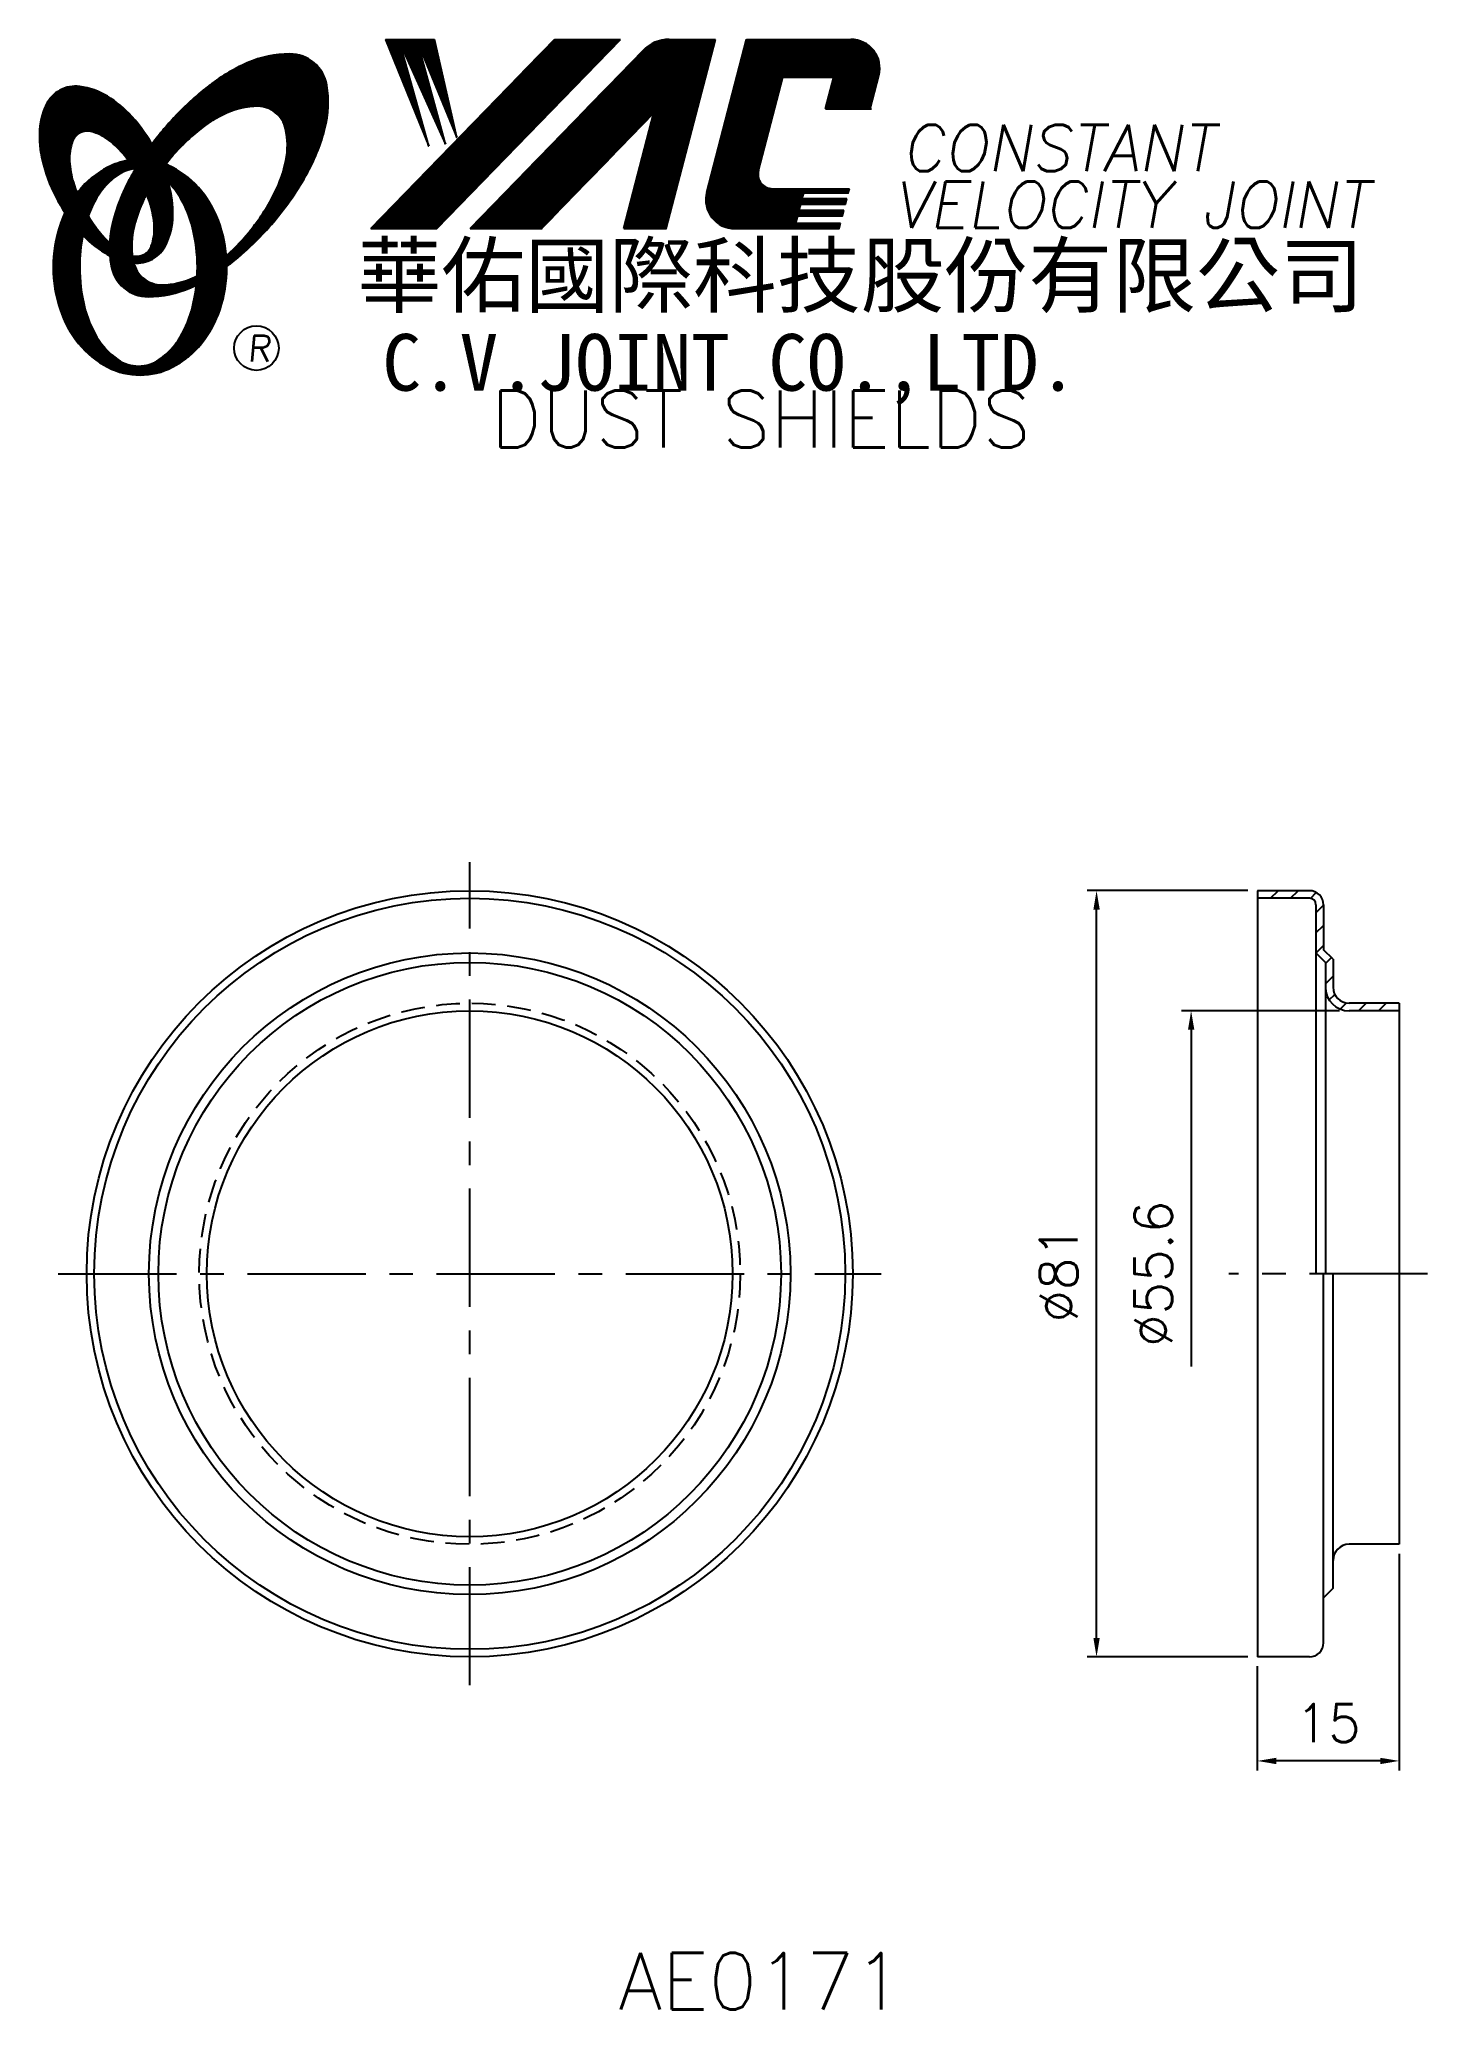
# Model space of a CAD drawing. Extents: x 624 to 771, y 255 to 463.
import ezdxf
from ezdxf.enums import TextEntityAlignment as Align

# ---------------------------------------------------------------- set-up
doc = ezdxf.new("R2010")
doc.units = 0
doc.header["$LTSCALE"] = 10
doc.header["$MEASUREMENT"] = 0
doc.linetypes.add('CENTER', pattern=[2, 1.25, -0.25, 0.25, -0.25])
doc.linetypes.add('HIDDEN', pattern=[0.375, 0.25, -0.125])
doc.layers.get('0').update_dxf_attribs({"linetype": 'CONTINUOUS'})
doc.layers.get('DEFPOINTS').update_dxf_attribs({"linetype": 'CONTINUOUS'})
doc.layers.add('4', color=7, linetype='CONTINUOUS')
doc.styles.add('CHINA', font='KAIU.TTF')
doc.styles.add('ITALICC', font='simplex.shx')
doc.dimstyles.new('STANDARD$0', dxfattribs={"dimtxt": 4, "dimasz": 2, "dimexe": 1, "dimexo": 1, "dimgap": 2, "dimtad": 1, "dimdec": 4, "dimzin": 10, "dimtxsty": 'ITALICC', "dimcen": 2, "dimclrd": 5, "dimclre": 5, "dimclrt": 18, "dimaunit": 1, "dimazin": 3, "dimtp": 0.1, "dimtfac": 0.7, "dimtdec": 4, "dimtmove": 0, "dimatfit": 3, "dimtolj": 1, "dimtzin": 10})
pattern_1 = [(45, (525.181718, 255.400366), (-0.00883883476, 0.00883883476), [])]
pattern_2 = [(45, (693.772264, 219.095957), (-0.00727476112, 0.00727476112), [])]

# ---------------------------------------------------------------- blocks, each defined once
blk = doc.blocks.new('*D4')
at = {"color": 5, "linetype": 'BYBLOCK'}
for p, q in [((761.69, 360.14), (744.99, 360.14)), ((745.99, 358.14), (745.99, 322.53))]:
    blk.add_line(p, q, dxfattribs=at)
blk.add_solid([(745.66, 358.14), (746.33, 358.14), (745.99, 360.14)], dxfattribs=at)
at = {"layer": 'DEFPOINTS', "color": 0, "linetype": 'BYBLOCK'}
for p in [(745.99, 360.14), (762.69, 360.14), (752.99, 304.54)]:
    blk.add_point(p, dxfattribs=at)
at = {"color": 18, "linetype": 'BYBLOCK', "insert": (741.99, 332.34), "char_height": 4, "attachment_point": 5, "rotation": 90, "style": 'ITALICC'}
blk.add_mtext('\\A1;∅55.6', dxfattribs=at)
blk = doc.blocks.new('*D5')
at = {"color": 5, "linetype": 'BYBLOCK'}
for p, q in [((751.99, 372.84), (734.99, 372.84)), ((735.99, 293.84), (735.99, 370.84)), ((751.99, 291.84), (734.99, 291.84))]:
    blk.add_line(p, q, dxfattribs=at)
for points in [[(735.66, 370.84), (736.33, 370.84), (735.99, 372.84)], [(735.66, 293.84), (736.33, 293.84), (735.99, 291.84)]]:
    blk.add_solid(points, dxfattribs=at)
at = {"layer": 'DEFPOINTS', "color": 0, "linetype": 'BYBLOCK'}
for p in [(735.99, 372.84), (752.99, 372.84), (752.99, 291.84)]:
    blk.add_point(p, dxfattribs=at)
at = {"color": 18, "linetype": 'BYBLOCK', "insert": (731.99, 332.34), "char_height": 4, "attachment_point": 5, "rotation": 90, "style": 'ITALICC'}
blk.add_mtext('\\A1;∅81', dxfattribs=at)
blk = doc.blocks.new('*D6')
at = {"color": 5, "linetype": 'BYBLOCK'}
for p, q in [((767.99, 302.74), (767.99, 279.84)), ((752.99, 290.84), (752.99, 279.84)), ((765.99, 280.84), (754.99, 280.84))]:
    blk.add_line(p, q, dxfattribs=at)
for points in [[(754.99, 281.17), (754.99, 280.5), (752.99, 280.84)], [(765.99, 281.17), (765.99, 280.5), (767.99, 280.84)]]:
    blk.add_solid(points, dxfattribs=at)
at = {"layer": 'DEFPOINTS', "color": 0, "linetype": 'BYBLOCK'}
for p in [(767.99, 303.74), (752.99, 291.84), (752.99, 280.84)]:
    blk.add_point(p, dxfattribs=at)
at = {"color": 18, "linetype": 'BYBLOCK', "insert": (760.49, 284.84), "char_height": 4, "attachment_point": 5, "style": 'ITALICC'}
blk.add_mtext('\\A1;15', dxfattribs=at)

msp = doc.modelspace()

# ---------------------------------------------------------------- hatches: boundary and pattern name
at = {"layer": '4', "linetype": 'CONTINUOUS'}
h = msp.add_hatch(dxfattribs=at)
h.set_pattern_fill('ANSI31', color=5, scale=0.1, style=0)
h.set_pattern_definition(pattern_1)
h.paths.add_polyline_path([(685.64042, 462.83135), (678.68312, 462.83135), (659.26651, 442.82759), (666.22382, 442.82759)])
h.paths.add_polyline_path([(689.18731, 455.06578), (686.00694, 442.82759), (690.48793, 442.82759), (695.68636, 462.83135), (690.78963, 462.83135, 0.202785967), (688.05556, 461.67493), (669.76143, 442.82759), (677.30834, 442.82759)])
h.paths.add_polyline_path([(702.81442, 458.83293), (708.20814, 458.83293), (707.33912, 455.48892), (712.05594, 455.48892), (712.97266, 459.01648, 0.490800957), (710.02246, 462.83135), (698.98814, 462.83135), (694.78109, 446.64246, 0.490800957), (697.73129, 442.82759), (708.76561, 442.82759), (708.92005, 443.4219), (704.20323, 443.4219), (704.3966, 444.16599), (709.11342, 444.16599), (709.27198, 444.77612), (704.55516, 444.77612), (704.7164, 445.39659), (709.43322, 445.39659), (709.5894, 445.99758), (704.87258, 445.99758), (705.02938, 446.60096), (709.7462, 446.60096), (709.86294, 447.05016), (701.72319, 447.05016, -0.490800957), (700.24809, 448.95759)])
h = msp.add_hatch(dxfattribs=at)
h.set_pattern_fill('ANSI31', color=1, scale=0.1, style=0)
h.set_pattern_definition(pattern_1)
h.paths.add_polyline_path([(665.99849, 462.83135), (660.82116, 462.83135), (665.39192, 451.52761), (662.32599, 462.48559), (667.16072, 451.76327), (664.21271, 462.48559), (668.33993, 452.47024)])
h = msp.add_hatch(dxfattribs=at)
h.set_pattern_fill('ANSI31', color=5, scale=0.082305, style=0)
h.set_pattern_definition([(45, (525.181718, 255.400366), (-0.00727476112, 0.00727476112), [])])
h.paths.add_polyline_path([(647.21719, 455.76887, -0.172879177), (649.15866, 455.1103, -0.172879177), (650.24596, 453.37225, -0.104527385), (650.27373, 450.04406, -0.065680101), (649.1042, 446.64211, -0.051823203), (646.66379, 442.79972, -0.044272532), (643.98882, 439.97338, -0.020203161), (644.0424, 438.83546, 0.006517006), (644.44695, 439.14754, 0.049863361), (649.00037, 443.5606, 0.049863361), (652.59001, 448.78777, 0.063682799), (654.41105, 453.41511, 0.103597411), (654.60035, 457.99908, 0.177892575), (653.25175, 460.36936, 0.177892575), (650.68936, 461.30269, 0.103597411), (646.20156, 460.34964, 0.063682799), (641.94381, 457.78057, 0.049863361), (637.39039, 453.36751, 0.016070017), (636.11969, 451.7612, -0.007061632), (636.36697, 451.32416, -0.031648676), (637.31956, 449.28759, -0.008069351), (637.75147, 449.8519, -0.051823203), (640.92984, 453.11035, -0.065680101), (643.97177, 455.03071, -0.104527385)])
h.paths.add_polyline_path([(634.14152, 442.60755, -0.065680101), (635.31105, 446.00951, -0.006063428), (635.55499, 446.48452, 0.027613469), (634.82816, 448.07259, 0.017011252), (634.29474, 449.00757, 0.007829282), (633.80075, 448.14034, 0.063682799), (631.97971, 443.513, 0.103597411), (631.79041, 438.92902, 0.177892575), (633.13902, 436.55875, 0.177892575), (635.70141, 435.62542, 0.103597411), (640.18921, 436.57847, 0.008811776), (640.81617, 436.86854, 0.013922709), (640.8935, 437.83835, -0.009086703), (640.44348, 437.62091, -0.104527385), (637.19806, 436.88274, -0.172879177), (635.25659, 437.54131, -0.172879177), (634.1693, 439.27936, -0.104527385)])
h = msp.add_hatch(dxfattribs=at)
h.set_pattern_fill('ANSI31', color=3, scale=0.082305, style=0)
h.set_pattern_definition(pattern_2)
h.paths.add_polyline_path([(631.42068, 456.81971, 0.106488277), (628.47881, 457.85828, 0.158297415), (626.38861, 457.46324, 0.158297415), (624.92927, 455.91555, 0.106488277), (624.21846, 452.87778, 0.071723199), (624.63651, 449.56482, 0.058080454), (626.18149, 445.74944, 0.058080454), (628.56254, 442.39164, 0.071723199), (631.12778, 440.25389, 0.020895977), (631.66796, 439.9519, -0.030777155), (631.65206, 441.32812, -0.042059526), (630.5557, 442.49088, -0.04691039), (628.93654, 444.97203, -0.04691039), (627.80826, 447.71152, -0.060581117), (627.40616, 449.97359, -0.10187153), (627.71778, 452.06179, -0.185892489), (628.49787, 452.95343, -0.185892489), (629.67451, 453.09155, -0.10187153), (631.57216, 452.16601, -0.060581117), (633.20899, 450.55374, -0.04691039), (634.82816, 448.07259, -0.04691039), (635.95644, 445.33311, -0.060581117), (636.35854, 443.07104, -0.10187153), (636.04692, 440.98284, -0.185892489), (635.26683, 440.0912, -0.185892489), (634.09018, 439.95308, -0.002013383), (634.04938, 439.9637, 0.021593804), (634.1693, 439.27936, 0.006477741), (634.1873, 439.20233, 0.14950097), (636.15986, 439.61036, 0.158297415), (637.61919, 441.15805, 0.106488277), (638.33, 444.19582, 0.071723199), (637.91196, 447.50878, 0.058080454), (636.36697, 451.32416, 0.058080454), (633.98593, 454.68195, 0.071723199)])
h = msp.add_hatch(dxfattribs=at)
h.set_pattern_fill('ANSI31', color=1, scale=0.082305, style=0)
h.set_pattern_definition(pattern_2)
h.paths.add_polyline_path([(632.51431, 448.49626, -0.120168026), (634.2061, 449.14965, 0.016865385), (633.60634, 450.03239, 0.076648372), (631.45011, 449.31347, 0.104809576), (628.36566, 446.80037, 0.005838257), (628.19872, 446.58817, 0.028089978), (628.93654, 444.97203, 0.014237292), (629.37867, 444.18699, -0.045767751), (630.30385, 446.12383, -0.106890197)])
h.paths.add_polyline_path([(628.48294, 438.74164, -0.048711043), (628.81304, 442.12198, -0.007865741), (628.56254, 442.39164, -0.037695478), (626.92666, 444.5104, 0.03042545), (626.40134, 443.20643, 0.080710289), (625.6759, 438.74164, 0.080710289), (626.40134, 434.27685, 0.089265679), (628.36566, 430.68291, 0.104809576), (631.45011, 428.16981, 0.11926607), (634.85931, 427.34487, 0.11926607), (638.2685, 428.16981, 0.104809576), (641.35295, 430.68291, 0.089265679), (643.31728, 434.27685, 0.080710289), (644.04271, 438.74164, 0.080710289), (643.31728, 443.20643, 0.089265679), (641.35295, 446.80037, 0.104809576), (638.2685, 449.31347, 0.025513357), (637.57526, 449.62622, 0.004818181), (637.31956, 449.28759, -0.023722145), (637.86078, 447.69084, -0.065307489), (639.09596, 446.12383, -0.073950765), (640.40841, 442.9261, -0.060532391), (640.91686, 438.74164, -0.060532391), (640.40841, 434.55718, -0.073950765), (639.09596, 431.35945, -0.106890197), (636.88549, 428.98702, -0.153118262), (634.6999, 428.30164, -0.153118262), (632.51431, 428.98702, -0.106890197), (630.30385, 431.35945, -0.073950765), (628.9914, 434.55718, -0.060532391)])
h = msp.add_hatch(dxfattribs=at)
h.set_pattern_fill('ANSI31', color=5, scale=12, style=0)
h.set_pattern_definition([(45, (-12.8656, -70.6444), (-1.0606602, 1.0606602), [])])
h.paths.add_polyline_path([(762.69487, 360.93726, -0.414213562), (760.99487, 362.63726), (760.99487, 365.58726), (759.99487, 366.58726), (759.99487, 371.33726, 0.414213562), (758.49487, 372.83726), (752.99487, 372.83726), (752.99487, 372.03726), (758.49487, 372.03726, -0.414213562), (759.19487, 371.33726), (759.19487, 366.25589), (760.19487, 365.25589), (760.19487, 362.63726, 0.414213562), (762.69487, 360.13726), (767.99487, 360.13726), (767.99487, 360.93726)])

# ---------------------------------------------------------------- linework, layer by layer
at = {"layer": '4', "color": 5, "linetype": 'CONTINUOUS'}
for p, q in [((659.26651, 442.82759), (678.68312, 462.83135)), ((666.22382, 442.82759), (685.64042, 462.83135)), ((678.68312, 462.83135), (685.64042, 462.83135)), ((690.48793, 442.82759), (695.68636, 462.83135)), ((690.78963, 462.83135), (695.68636, 462.83135)), ((694.78109, 446.64246), (698.98814, 462.83135)), ((698.98814, 462.83135), (710.02246, 462.83135)), ((669.76143, 442.82759), (688.05556, 461.67493)), ((700.24809, 448.95759), (702.81442, 458.83293)), ((702.81442, 458.83293), (708.20814, 458.83293)), ((707.33912, 455.48892), (708.20814, 458.83293)), ((712.05594, 455.48892), (712.97266, 459.01648)), ((677.30834, 442.82759), (689.18731, 455.06578)), ((686.00694, 442.82759), (689.18731, 455.06578)), ((707.33912, 455.48892), (712.20637, 455.48892)), ((701.72319, 447.05016), (709.86294, 447.05016)), ((704.87258, 445.99758), (705.02938, 446.60096)), ((704.87258, 445.99758), (709.5894, 445.99758)), ((705.02938, 446.60096), (709.7462, 446.60096)), ((709.43322, 445.39659), (709.5894, 445.99758)), ((709.7462, 446.60096), (709.86294, 447.05016)), ((704.20323, 443.4219), (704.3966, 444.16599)), ((704.3966, 444.16599), (709.11342, 444.16599)), ((704.55516, 444.77612), (704.7164, 445.39659)), ((704.55516, 444.77612), (709.27198, 444.77612)), ((704.7164, 445.39659), (709.43322, 445.39659)), ((709.11342, 444.16599), (709.27198, 444.77612)), ((659.26651, 442.82759), (666.22382, 442.82759)), ((669.76143, 442.82759), (677.30834, 442.82759)), ((686.00694, 442.82759), (690.48793, 442.82759)), ((697.73129, 442.82759), (708.76561, 442.82759)), ((704.20323, 443.4219), (708.92005, 443.4219)), ((708.76561, 442.82759), (708.92005, 443.4219))]:
    msp.add_line(p, q, dxfattribs=at)
at = {"layer": '4', "color": 1, "linetype": 'CONTINUOUS'}
for p, q in [((660.82116, 462.83135), (665.39192, 451.52761)), ((660.82116, 462.83135), (665.99849, 462.83135)), ((665.39192, 451.52761), (662.32599, 462.48559)), ((662.32599, 462.48559), (667.16072, 451.76327)), ((667.16072, 451.76327), (664.21271, 462.48559)), ((664.21271, 462.48559), (668.33993, 452.47024)), ((668.33993, 452.47024), (665.99849, 462.83135))]:
    msp.add_line(p, q, dxfattribs=at)
at = {"layer": '4', "color": 5, "linetype": 'CENTER'}
for p, q in [((669.71663, 288.83726), (669.71663, 375.83726)), ((626.21663, 332.33726), (713.21663, 332.33726)), ((770.99487, 332.33726), (749.99487, 332.33726))]:
    msp.add_line(p, q, dxfattribs=at)
at = {"layer": '4', "color": 7, "linetype": 'CONTINUOUS'}
for p, q in [((752.99487, 372.83726), (752.99487, 291.83726)), ((758.49487, 372.83726), (752.99487, 372.83726)), ((758.49487, 372.03726), (752.99487, 372.03726)), ((759.19487, 371.33726), (759.19487, 332.33726)), ((759.99487, 371.33726), (759.99487, 366.58726)), ((760.99487, 365.58726), (759.99487, 366.58726)), ((760.19487, 365.25589), (759.19487, 366.25589)), ((760.19487, 365.25589), (760.19487, 332.33726)), ((760.99487, 365.58726), (760.99487, 362.63726)), ((767.99487, 360.93726), (762.69487, 360.93726)), ((767.99487, 360.93726), (767.99487, 303.73726)), ((767.99487, 360.13726), (762.69487, 360.13726)), ((759.99487, 293.33726), (759.99487, 332.33726)), ((760.99487, 299.08726), (760.99487, 332.33726)), ((767.99487, 303.73726), (762.69487, 303.73726)), ((760.99487, 299.08726), (759.99487, 298.08726)), ((758.49487, 291.83726), (752.99487, 291.83726))]:
    msp.add_line(p, q, dxfattribs=at)
at = {"layer": '4', "color": 5, "linetype": 'CONTINUOUS'}
for points in [[(644.0424, 438.83546, 0.006517006), (644.44695, 439.14754, 0.049863361), (649.00037, 443.5606, 0.049863361), (652.59001, 448.78777, 0.063682799), (654.41105, 453.41511, 0.103597411), (654.60035, 457.99908, 0.177892575), (653.25175, 460.36936, 0.177892575), (650.68936, 461.30269, 0.103597411), (646.20156, 460.34964, 0.063682799), (641.94381, 457.78057, 0.049863361), (637.39039, 453.36751, 0.016070017), (636.11969, 451.7612)], [(643.98882, 439.97338, 0.044272532), (646.66379, 442.79972, 0.051823203), (649.1042, 446.64211, 0.065680101), (650.27373, 450.04406, 0.104527385), (650.24596, 453.37225, 0.172879177), (649.15866, 455.1103, 0.172879177), (647.21719, 455.76887, 0.104527385), (643.97177, 455.03071, 0.065680101), (640.92984, 453.11035, 0.051823203), (637.75147, 449.8519, 0.008069351), (637.31956, 449.28759)], [(634.29474, 449.00757, 0.007829282), (633.80075, 448.14034, 0.063682799), (631.97971, 443.513, 0.103597411), (631.79041, 438.92902, 0.177892575), (633.13902, 436.55875, 0.177892575), (635.70141, 435.62542, 0.103597411), (640.18921, 436.57847, 0.008811776), (640.81617, 436.86854, 0.008811776)], [(635.55499, 446.48452, 0.006063428), (635.31105, 446.00951, 0.065680101), (634.14152, 442.60755, 0.104527385), (634.1693, 439.27936, 0.172879177), (635.25659, 437.54131, 0.172879177), (637.19806, 436.88274, 0.104527385), (640.44348, 437.62091, 0.009086703), (640.8935, 437.83835, 0.009086703)]]:
    msp.add_lwpolyline(points, format="xyb", dxfattribs=at)
at = {"layer": '4', "color": 3, "linetype": 'CONTINUOUS'}
for points in [[(634.1873, 439.20233, 0.14950097), (636.15986, 439.61036, 0.158297415), (637.61919, 441.15805, 0.106488277), (638.33, 444.19582, 0.071723199), (637.91196, 447.50878, 0.058080454), (636.36697, 451.32416, 0.058080454), (633.98593, 454.68195, 0.071723199), (631.42068, 456.81971, 0.106488277), (628.47881, 457.85828, 0.158297415), (626.38861, 457.46324, 0.158297415), (624.92927, 455.91555, 0.106488277), (624.21846, 452.87778, 0.071723199), (624.63651, 449.56482, 0.058080454), (626.18149, 445.74944, 0.058080454), (628.56254, 442.39164, 0.071723199), (631.12778, 440.25389, 0.020895977), (631.66796, 439.9519, 0.020895977)], [(634.04938, 439.9637, 0.002013383), (634.09018, 439.95308, 0.185892489), (635.26683, 440.0912, 0.185892489), (636.04692, 440.98284, 0.10187153), (636.35854, 443.07104, 0.060581117), (635.95644, 445.33311, 0.04691039), (634.82816, 448.07259, 0.04691039), (633.20899, 450.55374, 0.060581117), (631.57216, 452.16601, 0.10187153), (629.67451, 453.09155, 0.185892489), (628.49787, 452.95343, 0.185892489), (627.71778, 452.06179, 0.10187153), (627.40616, 449.97359, 0.060581117), (627.80826, 447.71152, 0.04691039), (628.93654, 444.97203, 0.04691039), (630.5557, 442.49088, 0.042059526), (631.65206, 441.32812, 0.042059526)]]:
    msp.add_lwpolyline(points, format="xyb", dxfattribs=at)
at = {"layer": '4', "color": 1, "linetype": 'CONTINUOUS'}
for points in [[(633.60634, 450.03239, 0.076648372), (631.45011, 449.31347, 0.104809576), (628.36566, 446.80037, 0.005838257), (628.19872, 446.58817, 0.005838257)], [(626.92666, 444.5104, 0.03042545), (626.40134, 443.20643, 0.080710289), (625.6759, 438.74164, 0.080710289), (626.40134, 434.27685, 0.089265679), (628.36566, 430.68291, 0.104809576), (631.45011, 428.16981, 0.11926607), (634.85931, 427.34487, 0.11926607), (638.2685, 428.16981, 0.104809576), (641.35295, 430.68291, 0.089265679), (643.31728, 434.27685, 0.080710289), (644.04271, 438.74164, 0.080710289), (643.31728, 443.20643, 0.089265679), (641.35295, 446.80037, 0.104809576), (638.2685, 449.31347, 0.025513357), (637.57526, 449.62622, 0.025513357)], [(634.2061, 449.14965, 0.120168026), (632.51431, 448.49626, 0.106890197), (630.30385, 446.12383, 0.045767751), (629.37867, 444.18699, 0.045767751)], [(628.81304, 442.12198, 0.048711043), (628.48294, 438.74164, 0.060532391), (628.9914, 434.55718, 0.073950765), (630.30385, 431.35945, 0.106890197), (632.51431, 428.98702, 0.153118262), (634.6999, 428.30164, 0.153118262), (636.88549, 428.98702, 0.106890197), (639.09596, 431.35945, 0.073950765), (640.40841, 434.55718, 0.060532391), (640.91686, 438.74164, 0.060532391), (640.40841, 442.9261, 0.073950765), (639.09596, 446.12383, 0.065307489), (637.86078, 447.69084)]]:
    msp.add_lwpolyline(points, format="xyb", dxfattribs=at)
at = {"layer": '4', "color": 5, "linetype": 'CONTINUOUS'}
msp.add_circle((647.16355, 430.19592), 2.35282, dxfattribs=at)
at = {"layer": '4', "color": 7, "linetype": 'CONTINUOUS'}
for radius in [40.5, 39.7, 33.9144, 32.91863, 27.8]:
    msp.add_circle((669.71663, 332.33726), radius, dxfattribs=at)
at = {"layer": '4', "color": 5, "linetype": 'HIDDEN'}
msp.add_circle((669.71663, 332.33726), 28.6, dxfattribs=at)
at = {"layer": '4', "color": 5, "linetype": 'CONTINUOUS'}
for centre, radius, start, end in [((690.78963, 459.02111), 3.81024, 90, 135.8533387), ((710.02246, 459.78316), 3.04819, 345.4326059, 90), ((701.72319, 448.57425), 1.5241, 165.4326059, 270), ((697.73129, 445.87578), 3.04819, 165.4326059, 270)]:
    msp.add_arc(centre, radius, start, end, dxfattribs=at)
at = {"layer": '4', "color": 7, "linetype": 'CONTINUOUS'}
for centre, radius, start, end in [((758.49487, 371.33726), 1.5, 0, 90), ((758.49487, 371.33726), 0.7, 0, 90), ((762.69487, 362.63726), 2.5, 180, 270), ((762.69487, 362.63726), 1.7, 180, 270), ((762.69487, 302.03726), 1.7, 90, 180), ((758.49487, 293.33726), 1.5, 270, 0)]:
    msp.add_arc(centre, radius, start, end, dxfattribs=at)

# ---------------------------------------------------------------- texts
at = {"layer": '4', "color": 5, "linetype": 'CONTINUOUS', "style": 'ITALICC'}
for s, height, oblique, p in [('CONSTANT', 4.9, 10, (715.41532, 448.89806)), ('VELOCITY JOINT', 4.9, 10, (714.53709, 442.90267)), ('R', 2.75625, 5, (646.20486, 428.78632))]:
    msp.add_text(s, height=height, dxfattribs=dict(at, oblique=oblique)).set_placement(p)
at = {"layer": '4', "color": 7, "linetype": 'CONTINUOUS', "style": 'CHINA'}
for s, height, p in [('華佑國際科技股份有限公司', 6.5, (657.85315, 434.63774)), ('C.V.JOINT CO.,LTD.', 6, (660.48179, 425.69152))]:
    msp.add_text(s, height=height, dxfattribs=at).set_placement(p)
at = {"layer": '4', "color": 18, "linetype": 'CONTINUOUS', "style": 'ITALICC'}
for s, p in [('DUST SHIELDS', (700.48451, 419.6987)), ('AE0171', (700.48451, 254.55131))]:
    msp.add_text(s, height=6, dxfattribs=at).set_placement(p, align=Align.CENTER)

# ---------------------------------------------------------------- dimensions: what is measured, and where the dimension line sits
at = {"layer": '4', "color": 7, "linetype": 'CONTINUOUS'}
for base, p1, p2, angle, text, override, picture, middle in [((735.99485, 372.83726), (752.99487, 291.83726), (752.99487, 372.83726), 270, '%%C81', {"dimcen": -2, "dimaunit": 0, "dimtp": 0}, '*D5', (731.99485, 332.33726)), ((745.99487, 360.13726), (752.99487, 304.53726), (762.69487, 360.13726), 90, '%%C55.6', {"dimcen": -2, "dimse1": 1, "dimsd1": 1}, '*D4', (741.99487, 332.33726))]:
    dim = msp.add_linear_dim(base=base, p1=p1, p2=p2, angle=angle, text=text, dimstyle='STANDARD$0', override=override, dxfattribs=at)
    dim.commit()
    dim.dimension.update_dxf_attribs({"geometry": picture, "text_midpoint": middle})
dim = msp.add_linear_dim(base=(752.99487, 280.8373), p1=(767.99487, 303.73726), p2=(752.99487, 291.83726), text='15', dimstyle='STANDARD$0', dxfattribs=at)
dim.commit()
dim.dimension.update_dxf_attribs({"geometry": '*D6', "text_midpoint": (760.49487, 284.8373)})

doc.saveas('drawing.dxf')
